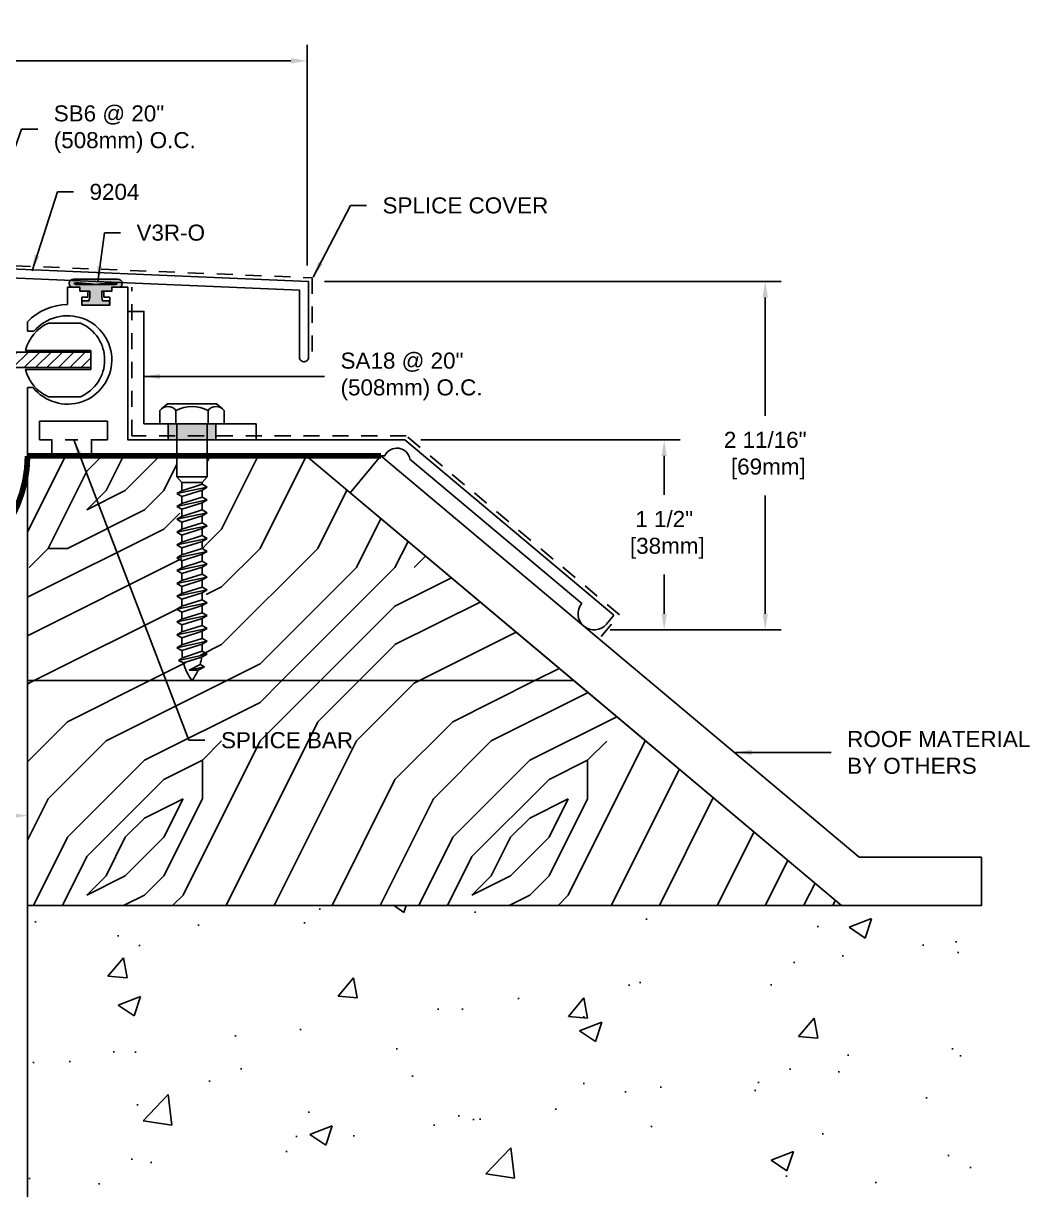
# Model space of a CAD drawing. Header units: inches. Extents: x -1.5 to 17.2, y 1.1 to 10.2.
# Drawn here: x 9.41 to 17.24, y 1.1 to 10.24 of the extents above; entities that cross this region are included whole.
import ezdxf

# ---------------------------------------------------------------- set-up
doc = ezdxf.new("R2010")
doc.units = ezdxf.units.IN
doc.header["$MEASUREMENT"] = 0
doc.linetypes.add('DASHED2', pattern=[0.375, 0.25, -0.125])
for name, color, linetype in [('ANCHORS', 4, 'Continuous'), ('CONDITIONS', 1, 'Continuous'), ('DIMENSIONS', 3, 'Continuous'), ('FILLERS', 2, 'Continuous'), ('METALS', 7, 'Continuous'), ('TEXT', 2, 'Continuous')]:
    doc.layers.add(name, color=color, linetype=linetype)
doc.styles.add('ARIAL', font='arial.ttf')
doc.dimstyles.new('Arial', dxfattribs={"dimtxt": 0.125, "dimasz": 0.125, "dimexe": 0.125, "dimexo": 0.125, "dimgap": 0.125, "dimtad": 0, "dimtih": 1, "dimtoh": 1, "dimdec": 4, "dimzin": 3, "dimdsep": 46, "dimlunit": 4, "dimtxsty": 'ARIAL', "dimcen": 0.125, "dimadec": 0, "dimazin": 0, "dimtfac": 1, "dimtdec": 4, "dimtofl": 0, "dimtmove": 0, "dimatfit": 3, "dimfxl": 0, "dimfrac": 2, "dimtolj": 1, "dimtzin": 0, "dimarcsym": 0})
pattern_1 = [(0, (0.6, 0.15), (3, 3), [0.15, -2.85]), (90, (1.8, 1.2), (-3, 3), [0.3, -2.7]), (45, (1.2, 0.9), (3e-16, 3), [0.2121, -0.6363, 0.2121, -0.4242, 1.485, -1.27294]), (45, (0.45, 0), (3e-16, 3), [0.21213, -0.42426, 0.21213, -3.39412]), (45, (1.5, 0.3), (3e-16, 3), [0.21213, -4.0305]), (45, (1.8, 0.15), (3e-16, 3), [0.21213, -4.0305]), (45, (1.35, 0.45), (3e-16, 3), [0.21213, -4.0305]), (45, (1.2, 0.6), (3e-16, 3), [0.42426, -3.8184]), (45, (1.95, 2.85), (3e-16, 3), [0.42426, -3.8184]), (45, (0.9, 0.75), (3e-16, 3), [0.8485, -3.3941]), (45, (0.75, 0.9), (3e-16, 3), [0.8485, -3.3941]), (45, (2.7, 1.8), (3e-16, 3), [0.8485, -3.3941]), (45, (0.6, 1.2), (3e-16, 3), [0.6364, -3.60624]), (45, (0, 1.65), (3e-16, 3), [0.6364, -3.60624]), (45, (0.3, 1.35), (3e-16, 3), [0.6364, -3.60624]), (45, (2.25, 2.25), (3e-16, 3), [1.06066, -3.182]), (45, (1.95, 2.4), (3e-16, 3), [1.06066, -3.182]), (45, (2.25, 1.65), (3e-16, 3), [1.48492, -2.7577]), (26.565, (0.9, 0.45), (3, 1e-09), [0.3354, -6.3728]), (26.565, (1.5, 1.35), (3, 1e-09), [0.3354, -6.3728]), (26.565, (1.35, 1.05), (3, 1e-09), [0.3354, -6.3728]), (26.565, (0.75, 0.15), (3, 1e-09), [0.67082, -6.0374]), (26.565, (1.35, 1.5), (3, 1e-09), [1.00623, -5.70197]), (26.565, (1.05, 1.65), (3, 1e-09), [1.34164, -5.36656]), (26.565, (0.75, 1.8), (3, 1e-09), [1.34164, -5.36656]), (26.565, (0.3, 2.7), (3, 1e-09), [1.34164, -5.36656]), (26.565, (0.3, 2.4), (3, 1e-09), [1.67705, -5.03115]), (26.565, (0.45, 2.1), (3, 1e-09), [1.67705, -5.03115]), (63.435, (1.5, 0.9), (2e-10, 3), [0.3354, -6.3728]), (63.435, (1.05, 0.6), (2e-10, 3), [0.3354, -6.3728]), (63.435, (0.6, 0.15), (2e-10, 3), [0.67082, -6.0374]), (63.435, (1.5, 0.6), (2e-10, 3), [0.67082, -6.0374]), (63.435, (0.3, 0), (2e-10, 3), [1.00623, -5.70197]), (63.435, (0, 0), (2e-10, 3), [1.34164, -5.36656]), (63.435, (2.7, 0.15), (2e-10, 3), [1.34164, -5.36656]), (63.435, (1.65, 0.45), (2e-10, 3), [1.34164, -5.36656]), (63.435, (2.25, 0.15), (2e-10, 3), [1.67705, -5.03115]), (63.435, (1.95, 0.3), (2e-10, 3), [1.67705, -5.03115])]

# ---------------------------------------------------------------- blocks, each defined once
blk = doc.blocks.new('9204')
blk.add_lwpolyline([(0.01, 0.07), (0, 0.06), (-0.01, 0.07), (-0.25, 0.07), (-3.188, -0.055), (-3.188, -0.646, 0.414214), (-3.154, -0.68), (-3.152, -0.68, 0.414214), (-3.118, -0.646), (-3.118, -0.1221), (-0.2485, 0), (0.2485, 0), (3.118, -0.1221), (3.118, -0.646, 0.414214), (3.152, -0.68), (3.154, -0.68, 0.414214), (3.188, -0.646), (3.188, -0.055), (0.25, 0.07)], format="xyb", close=True)
blk = doc.blocks.new('SB6')
h = blk.add_hatch()
h.set_pattern_fill('ANSI31', color=256, scale=0.5, style=0)
h.paths.add_polyline_path([(2.8047, -0.06), (2.8047, 0.06), (1.9186, 0.06), (1.9186, 0.03), (1.8898, 0.0109), (1.9474, -0.0109), (1.9186, -0.03), (1.9186, -0.06)])
h.paths.add_polyline_path([(1.8486, -0.06), (1.8486, -0.03), (1.8774, -0.0109), (1.8198, 0.0109), (1.8486, 0.03), (1.8486, 0.06), (0.8316, 0.06), (0.8316, 0.03), (0.8028, 0.0109), (0.8605, -0.0109), (0.8316, -0.03), (0.8316, -0.06)])
h.paths.add_polyline_path([(0.7616, -0.06), (0.7616, -0.03), (0.7905, -0.0109), (0.7328, 0.0109), (0.7616, 0.03), (0.7616, 0.06), (0.2625, 0.06), (0.2625, -0.06)])
for p, q in [((0.7616, 0.13), (0.7616, 0.03)), ((0.8316, 0.13), (0.8316, 0.03)), ((1.8486, 0.13), (1.8486, 0.03)), ((1.9186, 0.13), (1.9186, 0.03)), ((0.7616, 0.03), (0.7328, 0.0109)), ((0.7905, -0.0109), (0.7328, 0.0109)), ((0.8316, 0.03), (0.8028, 0.0109)), ((0.8605, -0.0109), (0.8028, 0.0109)), ((1.8486, 0.03), (1.8198, 0.0109)), ((1.8774, -0.0109), (1.8198, 0.0109)), ((1.9186, 0.03), (1.8898, 0.0109)), ((1.9474, -0.0109), (1.8898, 0.0109)), ((0.7616, -0.03), (0.7905, -0.0109)), ((0.7616, -0.03), (0.7616, -0.13)), ((0.8316, -0.03), (0.8605, -0.0109)), ((0.8316, -0.03), (0.8316, -0.13)), ((1.8486, -0.03), (1.8774, -0.0109)), ((1.8486, -0.03), (1.8486, -0.13)), ((1.9186, -0.03), (1.9474, -0.0109)), ((1.9186, -0.03), (1.9186, -0.13))]:
    blk.add_line(p, q)
for points in [[(0.3035, 0.0743, 0.233897), (0.125, 0.2864), (-0.125, 0.2864, 0.654654), (-0.125, -0.2864), (0.125, -0.2864, 0.233897), (0.3035, -0.0743), (0.2625, -0.06), (0.2625, 0.06)], [(2.8047, 0.0743), (2.2965, 0.0743, -0.233897), (2.475, 0.2864), (2.725, 0.2864, -0.654654), (2.725, -0.2864), (2.475, -0.2864, -0.233897), (2.2965, -0.0743), (2.8047, -0.0743)]]:
    blk.add_lwpolyline(points, format="xyb", close=True)
for points in [[(0.2625, 0.06), (0.7616, 0.06)], [(0.8316, 0.06), (1.8486, 0.06)], [(1.9186, 0.06), (2.8047, 0.06), (2.8047, -0.06), (1.9186, -0.06)], [(0.7616, -0.06), (0.2625, -0.06)], [(1.8486, -0.06), (0.8316, -0.06)]]:
    blk.add_lwpolyline(points)
blk = doc.blocks.new('*D4')
at = {"layer": 'Defpoints', "color": 0}
for p in [(9.4406, 4.0708), (7.4406, 3.5401), (9.4406, 3.5401)]:
    blk.add_point(p, dxfattribs=at)
at = {"layer": 'DIMENSIONS', "color": 0, "lineweight": -2}
for p, q in [((7.4406, 3.6651), (7.4406, 4.1958)), ((9.4406, 3.6651), (9.4406, 4.1958)), ((7.5656, 4.0708), (7.938, 4.0708)), ((9.3156, 4.0708), (8.7955, 4.0708))]:
    blk.add_line(p, q, dxfattribs=at)
at = {"layer": 'DIMENSIONS', "color": 0}
for points in [[(7.5656, 4.0916), (7.5656, 4.05), (7.4406, 4.0708)], [(9.3156, 4.0916), (9.3156, 4.05), (9.4406, 4.0708)]]:
    blk.add_solid(points, dxfattribs=at)
at = {"layer": 'DIMENSIONS', "color": 0, "insert": (8.3668, 4.0708), "char_height": 0.125, "attachment_point": 5, "style": 'ARIAL'}
blk.add_mtext('\\A1;2"\\P [51mm]', dxfattribs=at)
blk = doc.blocks.new('*D5')
at = {"layer": 'Defpoints', "color": 0}
for p in [(11.6173, 9.9484), (5.2413, 8.2302), (11.6173, 8.2302)]:
    blk.add_point(p, dxfattribs=at)
at = {"layer": 'DIMENSIONS', "color": 0, "lineweight": -2}
for p, q in [((5.2413, 8.3552), (5.2413, 10.0734)), ((11.6173, 8.3552), (11.6173, 10.0734)), ((5.3663, 9.9484), (8.0458, 9.9484)), ((11.4923, 9.9484), (9.0004, 9.9484))]:
    blk.add_line(p, q, dxfattribs=at)
at = {"layer": 'DIMENSIONS', "color": 0}
for points in [[(5.3663, 9.9693), (5.3663, 9.9276), (5.2413, 9.9484)], [(11.4923, 9.9693), (11.4923, 9.9276), (11.6173, 9.9484)]]:
    blk.add_solid(points, dxfattribs=at)
at = {"layer": 'DIMENSIONS', "color": 0, "insert": (8.5231, 9.9484), "char_height": 0.125, "attachment_point": 5, "style": 'ARIAL'}
blk.add_mtext('\\A1;6 3/8"\\P [162mm]', dxfattribs=at)
blk = doc.blocks.new('A$CD336')
for p, q in [((3.9208, 2.6726), (3.7958, 2.6726)), ((3.7958, 2.6726), (3.7958, 1.4846)), ((3.9208, 2.6726), (3.9208, 2.6416)), ((4.1708, 2.6726), (4.1708, 2.6416)), ((4.2648, 2.6726), (4.1708, 2.6726)), ((4.2648, 2.5376), (4.2648, 2.6726)), ((3.9833, 2.6416), (3.9208, 2.6416)), ((3.9833, 2.5946), (3.9368, 2.5946)), ((3.9368, 2.5946), (3.9368, 2.5326)), ((3.9833, 2.6416), (3.9833, 2.5946)), ((4.1083, 2.6416), (4.1083, 2.5946)), ((4.1708, 2.6416), (4.1083, 2.6416)), ((4.1548, 2.5946), (4.1083, 2.5946)), ((4.1548, 2.5946), (4.1548, 2.5326)), ((4.1548, 2.5326), (3.9368, 2.5326)), ((4.5768, 2.3296), (4.5768, 2.404)), ((4.5267, 2.3296), (4.5768, 2.3296)), ((4.5341, 1.8926), (4.5768, 1.8926)), ((4.5768, 1.3596), (4.5768, 1.8926)), ((3.9528, 1.4846), (3.9528, 1.6296)), ((3.9528, 1.6296), (4.4838, 1.6296)), ((4.4838, 1.4846), (4.4838, 1.6296)), ((0.011, 0.1187), (1.6388, 1.4846)), ((1.6388, 1.4846), (3.7958, 1.4846)), ((3.9528, 1.4846), (4.0778, 1.4846)), ((4.0778, 1.3596), (4.0778, 1.4846)), ((4.3888, 1.4846), (4.4838, 1.4846)), ((4.3888, 1.3596), (4.3888, 1.4846)), ((0.2603, 0.2104), (1.5983, 1.3331)), ((1.7936, 1.3596), (4.0778, 1.3596)), ((4.3888, 1.3596), (4.5768, 1.3596)), ((0.011, 0.1187), (0.0688, 0.0498))]:
    blk.add_line(p, q)
for centre, radius, start, end in [((4.2648, 2.1066), 0.431, 43.62276, 90), ((4.2648, 2.1066), 0.344, 40.41023, 321.53086), ((1.7, 1.3166), 0.103, 24.67532, 170.77487), ((0.1646, 0.1301), 0.125, 220, 40)]:
    blk.add_arc(centre, radius, start, end)
blk = doc.blocks.new('LP1B')
blk.add_blockref('A$CD336', (-4.2648, -2.1066))
blk = doc.blocks.new('SA18')
blk.add_lwpolyline([(-1, 0.125), (-0.125, 0.125), (-0.125, 1), (0, 1), (0, 0), (-1, 0)], close=True)
blk = doc.blocks.new('LB20')
for p, q in [((-0.25, 0.102), (-0.25, 0)), ((-0.1902, 0.156), (-0.2376, 0.1155)), ((-0.1902, 0.156), (0.1902, 0.156)), ((-0.125, 0), (-0.125, 0.102)), ((0.125, 0), (0.125, 0.102)), ((0.1902, 0.156), (0.2376, 0.1155)), ((0.25, 0.102), (0.25, 0)), ((-0.25, 0), (0.25, 0)), ((-0.1172, -0.4123), (-0.1172, 0)), ((0.1172, -0.4123), (0.1172, 0)), ((-0.0781, -0.458), (-0.1172, -0.4123)), ((0.1172, -0.4123), (-0.1172, -0.4123)), ((0.0781, -0.458), (0.1172, -0.4123)), ((0.1172, -0.4937), (-0.1172, -0.5437)), ((-0.1172, -0.5437), (-0.0781, -0.5212)), ((-0.1172, -0.5437), (-0.0781, -0.5663)), ((-0.0781, -0.5212), (-0.0781, -0.458)), ((-0.0781, -0.458), (0.0781, -0.458)), ((-0.0781, -0.5212), (0.0781, -0.4712)), ((-0.0781, -0.5663), (0.0781, -0.5163)), ((0.0781, -0.4712), (0.0781, -0.458)), ((0.1172, -0.4937), (0.0781, -0.4712)), ((0.1172, -0.4937), (0.0781, -0.5163)), ((0.0781, -0.5712), (0.0781, -0.5163)), ((0.1172, -0.5937), (-0.1172, -0.6437)), ((-0.1172, -0.6437), (-0.0781, -0.6212)), ((-0.0781, -0.6212), (-0.0781, -0.5663)), ((-0.0781, -0.6212), (0.0781, -0.5712)), ((-0.0781, -0.6663), (0.0781, -0.6163)), ((0.1172, -0.5937), (0.0781, -0.5712)), ((0.1172, -0.5937), (0.0781, -0.6163)), ((0.0781, -0.6712), (0.0781, -0.6163)), ((-0.1172, -0.6437), (-0.0781, -0.6663)), ((0.1172, -0.6937), (-0.1172, -0.7437)), ((-0.1172, -0.7437), (-0.0781, -0.7212)), ((-0.0781, -0.7212), (-0.0781, -0.6663)), ((-0.0781, -0.7212), (0.0781, -0.6712)), ((-0.0781, -0.7663), (0.0781, -0.7163)), ((0.1172, -0.6937), (0.0781, -0.6712)), ((0.1172, -0.6937), (0.0781, -0.7163)), ((0.0781, -0.7712), (0.0781, -0.7163)), ((-0.1172, -0.7437), (-0.0781, -0.7663)), ((0.1172, -0.7937), (-0.1172, -0.8437)), ((-0.1172, -0.8437), (-0.0781, -0.8212)), ((-0.0781, -0.8212), (-0.0781, -0.7663)), ((-0.0781, -0.8212), (0.0781, -0.7712)), ((-0.0781, -0.8663), (0.0781, -0.8163)), ((0.1172, -0.7937), (0.0781, -0.7712)), ((0.1172, -0.7937), (0.0781, -0.8163)), ((0.0781, -0.8712), (0.0781, -0.8163)), ((-0.1172, -0.8437), (-0.0781, -0.8663)), ((0.1172, -0.8937), (-0.1172, -0.9437)), ((-0.0781, -0.9212), (-0.0781, -0.8663)), ((-0.0781, -0.9212), (0.0781, -0.8712)), ((0.1172, -0.8937), (0.0781, -0.8712)), ((0.1172, -0.8937), (0.0781, -0.9163)), ((-0.1172, -0.9437), (-0.0781, -0.9212)), ((-0.1172, -0.9437), (-0.0781, -0.9663)), ((0.1172, -0.9937), (-0.1172, -1.0437)), ((-0.0781, -0.9663), (0.0781, -0.9163)), ((-0.0781, -1.0212), (-0.0781, -0.9663)), ((-0.0781, -1.0212), (0.0781, -0.9712)), ((0.0781, -0.9712), (0.0781, -0.9163)), ((0.1172, -0.9937), (0.0781, -0.9712)), ((0.1172, -0.9937), (0.0781, -1.0163)), ((-0.1172, -1.0437), (-0.0781, -1.0212)), ((-0.1172, -1.0437), (-0.0781, -1.0663)), ((0.1172, -1.0937), (-0.1172, -1.1437)), ((-0.0781, -1.0663), (0.0781, -1.0163)), ((-0.0781, -1.1212), (-0.0781, -1.0663)), ((-0.0781, -1.1212), (0.0781, -1.0712)), ((0.0781, -1.0712), (0.0781, -1.0163)), ((0.1172, -1.0937), (0.0781, -1.0712)), ((0.1172, -1.0937), (0.0781, -1.1163)), ((-0.1172, -1.1437), (-0.0781, -1.1212)), ((-0.1172, -1.1437), (-0.0781, -1.1663)), ((-0.0781, -1.1663), (0.0781, -1.1163)), ((-0.0781, -1.2212), (-0.0781, -1.1663)), ((-0.0781, -1.2212), (0.0781, -1.1712)), ((0.0781, -1.1712), (0.0781, -1.1163)), ((0.1172, -1.1937), (0.0781, -1.1712)), ((0.1172, -1.1937), (-0.1172, -1.2437)), ((-0.1172, -1.2437), (-0.0781, -1.2212)), ((-0.1172, -1.2437), (-0.0781, -1.2663)), ((-0.0781, -1.2663), (0.0781, -1.2163)), ((-0.0781, -1.3212), (-0.0781, -1.2663)), ((-0.0781, -1.3212), (0.0781, -1.2712)), ((0.1172, -1.1937), (0.0781, -1.2163)), ((0.0781, -1.2712), (0.0781, -1.2163)), ((0.1172, -1.2937), (0.0781, -1.2712)), ((0.1172, -1.2937), (-0.1172, -1.3437)), ((-0.1172, -1.3437), (-0.0781, -1.3212)), ((-0.1172, -1.3437), (-0.0781, -1.3663)), ((-0.0781, -1.3663), (0.0781, -1.3163)), ((-0.0781, -1.4212), (-0.0781, -1.3663)), ((0.1172, -1.2937), (0.0781, -1.3163)), ((0.0781, -1.3712), (0.0781, -1.3163)), ((0.1172, -1.3937), (-0.1172, -1.4437)), ((-0.1172, -1.4437), (-0.0781, -1.4212)), ((-0.1172, -1.4437), (-0.0781, -1.4663)), ((-0.0781, -1.4212), (0.0781, -1.3712)), ((-0.0781, -1.4663), (0.0781, -1.4163)), ((0.1172, -1.3937), (0.0781, -1.3712)), ((0.1172, -1.3937), (0.0781, -1.4163)), ((0.0781, -1.4712), (0.0781, -1.4163)), ((0.1172, -1.4937), (-0.1172, -1.5437)), ((-0.1172, -1.5437), (-0.0781, -1.5212)), ((-0.1172, -1.5437), (-0.0781, -1.5663)), ((-0.0781, -1.5212), (-0.0781, -1.4663)), ((-0.0781, -1.5212), (0.0781, -1.4712)), ((-0.0781, -1.5663), (0.0781, -1.5163)), ((0.1172, -1.4937), (0.0781, -1.4712)), ((0.1172, -1.4937), (0.0781, -1.5163)), ((0.0781, -1.5712), (0.0781, -1.5163)), ((0.1172, -1.5937), (-0.1172, -1.6437)), ((-0.1172, -1.6437), (-0.0781, -1.6212)), ((-0.1172, -1.6437), (-0.0781, -1.6663)), ((-0.0781, -1.6212), (-0.0781, -1.5663)), ((-0.0781, -1.6212), (0.0781, -1.5712)), ((-0.0781, -1.6663), (0.0781, -1.6163)), ((0.1172, -1.5937), (0.0781, -1.5712)), ((0.1172, -1.5937), (0.0781, -1.6163)), ((0.0781, -1.6712), (0.0781, -1.6163)), ((0.1172, -1.6937), (-0.1172, -1.7437)), ((-0.1172, -1.7437), (-0.0781, -1.7212)), ((-0.0781, -1.7212), (-0.0781, -1.6663)), ((-0.0781, -1.7212), (0.0781, -1.6712)), ((-0.0781, -1.7663), (0.0781, -1.7163)), ((0.1172, -1.6937), (0.0781, -1.6712)), ((0.1172, -1.6937), (0.0781, -1.7163)), ((0.0781, -1.7663), (0.0781, -1.7163)), ((-0.1172, -1.7437), (-0.0781, -1.7663)), ((0.1172, -1.7937), (-0.1048, -1.8437)), ((-0.1048, -1.8437), (-0.074, -1.8229)), ((-0.074, -1.8229), (0.0781, -1.7712)), ((-0.0661, -1.8624), (0.0748, -1.8174)), ((0.1172, -1.7937), (0.0748, -1.8174)), ((0.1172, -1.7937), (0.0781, -1.7712)), ((-0.1048, -1.8437), (-0.0661, -1.8624)), ((-0.0223, -1.9181), (0.063, -1.8736)), ((0.0962, -1.8928), (-0.0223, -1.9181)), ((-0.0223, -1.9181), (0.0466, -1.9195)), ((0.0962, -1.8928), (0.0466, -1.9195)), ((0.0962, -1.8928), (0.063, -1.8736))]:
    blk.add_line(p, q)
for centre, radius, start, end in [((-0.1875, 0.057), 0.077, 35.77511, 144.22489), ((0, -0.1261), 0.2601, 61.28133, 118.71867), ((0.1875, 0.057), 0.077, 35.77511, 144.22489), ((0.3105, -1.7663), 0.3887, 180, 188.38365), ((-0.3105, -1.7663), 0.3887, 343.96547, 352.44847), ((-0.3105, -1.7663), 0.3887, 359.2771, 0), ((0.3105, -1.7663), 0.3887, 194.32066, 216.96668), ((-0.3105, -1.7663), 0.3887, 323.03332, 336.7752)]:
    blk.add_arc(centre, radius, start, end)
blk = doc.blocks.new('*D12')
at = {"layer": 'Defpoints', "color": 0}
for p in [(11.6286, 8.2302), (15.1857, 8.2302), (13.8528, 5.5177)]:
    blk.add_point(p, dxfattribs=at)
at = {"layer": 'DIMENSIONS', "color": 0, "lineweight": -2}
for p, q in [((11.7536, 8.2302), (15.3107, 8.2302)), ((15.1857, 8.1052), (15.1857, 7.1843)), ((15.1857, 5.6427), (15.1857, 6.5636)), ((13.9778, 5.5177), (15.3107, 5.5177))]:
    blk.add_line(p, q, dxfattribs=at)
at = {"layer": 'DIMENSIONS', "color": 0}
for points in [[(15.1649, 8.1052), (15.2066, 8.1052), (15.1857, 8.2302)], [(15.1649, 5.6427), (15.2066, 5.6427), (15.1857, 5.5177)]]:
    blk.add_solid(points, dxfattribs=at)
at = {"layer": 'DIMENSIONS', "color": 0, "insert": (15.1857, 6.8739), "char_height": 0.125, "attachment_point": 5, "style": 'ARIAL'}
blk.add_mtext('\\A1;2 11/16"\\P [69mm]', dxfattribs=at)
blk = doc.blocks.new('*D13')
at = {"layer": 'Defpoints', "color": 0}
for p in [(12.3786, 6.9972), (14.399, 6.9972), (13.8528, 5.5177)]:
    blk.add_point(p, dxfattribs=at)
at = {"layer": 'DIMENSIONS', "color": 0, "lineweight": -2}
for p, q in [((12.5036, 6.9972), (14.524, 6.9972)), ((14.399, 6.8722), (14.399, 6.5678)), ((14.399, 5.6427), (14.399, 5.9471)), ((13.9778, 5.5177), (14.524, 5.5177))]:
    blk.add_line(p, q, dxfattribs=at)
at = {"layer": 'DIMENSIONS', "color": 0}
for points in [[(14.3782, 6.8722), (14.4198, 6.8722), (14.399, 6.9972)], [(14.3782, 5.6427), (14.4198, 5.6427), (14.399, 5.5177)]]:
    blk.add_solid(points, dxfattribs=at)
at = {"layer": 'DIMENSIONS', "color": 0, "insert": (14.399, 6.2574), "char_height": 0.125, "attachment_point": 5, "style": 'ARIAL'}
blk.add_mtext('\\A1;1 1/2"\\P [38mm]', dxfattribs=at)
blk = doc.blocks.new('V3RforCM')
h = blk.add_hatch(color=256)
h.paths.add_polyline_path([(9.9937, 10.3039), (10.0722, 10.3039), (10.0722, 10.3349), (10.1355, 10.3349, 0.8111), (10.1197, 10.3974), (9.7743, 10.3974, 0.8111), (9.7585, 10.3349), (9.8222, 10.3349), (9.8222, 10.3039), (9.9007, 10.3039), (9.9007, 10.2569), (9.8945, 10.2304), (9.8395, 10.2304), (9.8395, 10.1954), (10.0545, 10.1954), (10.0545, 10.2304), (9.9995, 10.2304), (9.9937, 10.2569)])
edge = h.paths.add_edge_path(flags=16)
edge.add_spline(control_points=[(9.7917, 10.3564), (9.7905, 10.357), (9.7453, 10.3779), (9.8432, 10.3685), (9.947, 10.3575)], knot_values=[0.028497, 0.028497, 0.028497, 0.028497, 0.032831, 0.201023, 0.201023, 0.201023, 0.201023], degree=3, periodic=0)
edge.add_spline(control_points=[(9.947, 10.3575), (10.0508, 10.3685), (10.1486, 10.3779), (10.1035, 10.357), (10.1022, 10.3564)], knot_values=[0.028497, 0.028497, 0.028497, 0.028497, 0.196688, 0.201023, 0.201023, 0.201023, 0.201023], degree=3, periodic=0)
edge.add_line((10.1022, 10.3564), (9.7917, 10.3564))
blk.add_lwpolyline([(9.8222, 10.3039), (9.8222, 10.3349), (9.7585, 10.3349, -0.8111), (9.7743, 10.3974), (10.1197, 10.3974, -0.8111), (10.1355, 10.3349), (10.0722, 10.3349), (10.0722, 10.3039), (9.9937, 10.3039), (9.9937, 10.2569), (9.9995, 10.2304), (10.0545, 10.2304), (10.0545, 10.1954), (9.8395, 10.1954), (9.8395, 10.2304), (9.8945, 10.2304), (9.9007, 10.2569), (9.9007, 10.3039)], format="xyb", close=True)
blk.add_lwpolyline([(9.7916, 10.3564), (10.1024, 10.3564)])
for points in [[(9.7917, 10.3564), (9.7905, 10.357), (9.7453, 10.3779), (9.8432, 10.3685), (9.947, 10.3575)], [(10.1022, 10.3564), (10.1035, 10.357), (10.1486, 10.3779), (10.0508, 10.3685), (9.947, 10.3575)]]:
    blk.add_open_spline(points, degree=3, knots=[0.028497, 0.028497, 0.028497, 0.028497, 0.0328313, 0.2010226, 0.2010226, 0.2010226, 0.2010226])

msp = doc.modelspace()

# ---------------------------------------------------------------- hatches: boundary and pattern name
at = {"layer": 'CONDITIONS'}
h = msp.add_hatch(dxfattribs=at)
h.set_pattern_fill('WOODFACE', color=256, scale=3, style=0)
h.set_pattern_definition(pattern_1)
h.paths.add_polyline_path([(11.60965, 6.87219), (10.83874, 6.87219), (10.83874, 6.76988), (10.79968, 6.72422), (10.79968, 6.71101), (10.83874, 6.68846), (10.79968, 6.66591), (10.79968, 6.61101), (10.83874, 6.58846), (10.79968, 6.56591), (10.79968, 6.51101), (10.83874, 6.48846), (10.79968, 6.46591), (10.79968, 6.41101), (10.83874, 6.38846), (10.79968, 6.36591), (10.79968, 6.31101), (10.83874, 6.28846), (10.79968, 6.26591), (10.79968, 6.21101), (10.83874, 6.18846), (10.79968, 6.16591), (10.79968, 6.11101), (10.83874, 6.08846), (10.79968, 6.06591), (10.79968, 6.01101), (10.83874, 5.98846), (10.79968, 5.96591), (10.79968, 5.91101), (10.83874, 5.88846), (10.79968, 5.86591), (10.79968, 5.81101), (10.83874, 5.78846), (10.79968, 5.76591), (10.79968, 5.71101), (10.83874, 5.68846), (10.79968, 5.66591), (10.79968, 5.61101), (10.83874, 5.58846), (10.79968, 5.56591), (10.79968, 5.51101), (10.83874, 5.48846), (10.79968, 5.46591), (10.79968, 5.41099), (10.83874, 5.38846), (10.79631, 5.36483, -0.037031), (10.78456, 5.30855), (10.81775, 5.28939), (10.76819, 5.26264, -0.0600322), (10.72156, 5.18219, -0.0991348), (10.65551, 5.31977), (10.61674, 5.33846), (10.64758, 5.35924, -0.0365969), (10.64343, 5.41591), (10.60437, 5.43846), (10.64343, 5.46101), (10.64343, 5.51591), (10.60437, 5.53846), (10.64343, 5.56101), (10.64343, 5.61591), (10.60437, 5.63846), (10.64343, 5.66101), (10.64343, 5.71591), (10.60437, 5.73846), (10.64343, 5.76101), (10.64343, 5.81591), (10.60437, 5.83846), (10.64343, 5.86101), (10.64343, 5.91591), (10.60437, 5.93846), (10.64343, 5.96101), (10.64343, 6.01591), (10.60437, 6.03846), (10.64343, 6.06101), (10.64343, 6.11591), (10.60437, 6.13846), (10.64343, 6.16101), (10.64343, 6.21591), (10.60437, 6.23846), (10.64343, 6.26101), (10.64343, 6.31591), (10.60437, 6.33846), (10.64343, 6.36101), (10.64343, 6.41591), (10.60437, 6.43846), (10.64343, 6.46101), (10.64343, 6.51591), (10.60437, 6.53846), (10.64343, 6.56101), (10.64343, 6.61591), (10.60437, 6.63846), (10.64343, 6.66101), (10.64343, 6.72423), (10.60437, 6.76988), (10.60437, 6.87219), (9.44056, 6.87219), (9.44056, 5.12219), (13.69522, 5.12219)])
h = msp.add_hatch(dxfattribs=at)
h.set_pattern_fill('WOODFACE', color=256, scale=3, style=0)
h.set_pattern_definition(pattern_1)
h.paths.add_polyline_path([(13.69522, 5.12219), (9.44056, 5.12219), (9.44056, 3.37219), (15.78079, 3.37219)])
h.paths.add_polyline_path([(10.74046, 4.76127), (11.82163, 4.76127), (11.82163, 4.5695), (10.74046, 4.5695)], flags=24)
h = msp.add_hatch(dxfattribs=at)
h.set_pattern_fill('AR-CONC', color=256, scale=0.25, style=0)
h.paths.add_polyline_path([(7.44056, 3.37219), (1.10033, 3.37219), (-0.01179, 3.37219), (-0.01179, 1.10463), (7.44056, 1.10463)])
h.paths.add_polyline_path([(16.87034, 3.37219), (15.78079, 3.37219), (9.44056, 3.37219), (9.44056, 1.10463), (16.87034, 1.10463)])
at = {"layer": 'METALS'}
msp.add_hatch(color=256, dxfattribs=at).paths.add_polyline_path([(10.53684, 7.12219), (10.53684, 6.99719), (10.90627, 6.99719), (10.90627, 7.12219)])

# ---------------------------------------------------------------- linework, layer by layer
at = {"layer": 'CONDITIONS'}
for points in [[(9.44056, 5.12219), (13.69522, 5.12219), (11.60965, 6.87219), (9.44056, 6.87219)], [(16.87034, 3.74719), (15.91728, 3.74719), (12.19305, 6.87219), (11.952, 6.58492), (15.78079, 3.37219), (16.87034, 3.37219)], [(13.69522, 5.12219), (9.44056, 5.12219), (9.44056, 3.37219), (15.78079, 3.37219)]]:
    msp.add_lwpolyline(points, close=True, dxfattribs=at)
msp.add_lwpolyline([(9.44056, 3.37219), (9.44056, 3.37219), (9.44056, 1.10463), (9.44056, 1.10463)], dxfattribs=at)
at = {"layer": 'FILLERS', "const_width": 0.045}
msp.add_lwpolyline([(4.68807, 6.87219), (4.68807, 6.87219), (7.42928, 6.87219, 0.9955399), (9.44056, 6.87219), (12.19305, 6.87219)], format="xyb", dxfattribs=at)
at = {"layer": 'METALS', "linetype": 'DASHED2', "ltscale": 0.5}
for points in [[(5.22256, 7.63919), (5.22256, 8.259), (8.44059, 8.38912), (11.65856, 8.259), (11.65856, 7.63919)], [(13.90889, 5.46643), (14.05043, 5.63511), (12.38993, 7.02844), (10.25281, 7.02844), (10.25281, 8.18519)]]:
    msp.add_lwpolyline(points, dxfattribs=at)
at = {"layer": 'METALS', "linetype": 'DASHED2', "ltscale": 0.25}
msp.add_lwpolyline([(10.06456, 7.14219), (9.53356, 7.14219), (9.53356, 6.99719), (10.06456, 6.99719)], close=True, dxfattribs=at)
at = {"layer": 'METALS'}
msp.add_lwpolyline([(10.90627, 7.12219), (10.53684, 7.12219), (10.53684, 6.99719), (10.90627, 6.99719), (10.90627, 7.12219)], dxfattribs=at)

# ---------------------------------------------------------------- block references
at = {"layer": 'ANCHORS'}
for name, p in [('SB6', (7.12856, 7.61919)), ('LB20', (10.72156, 7.12219))]:
    msp.add_blockref(name, p, dxfattribs=at)
at = {"layer": 'FILLERS'}
msp.add_blockref('V3RforCM', (0.02456, -2.15017), dxfattribs=at)
at = {"layer": 'METALS'}
msp.add_blockref('9204', (8.44056, 8.28519), dxfattribs=at)
at = {"layer": 'METALS', "xscale": -1}
for name, p in [('LP1B', (9.75256, 7.61919)), ('SA18', (10.22156, 6.99719))]:
    msp.add_blockref(name, p, dxfattribs=at)

# ---------------------------------------------------------------- texts
at = {"layer": 'TEXT', "char_height": 0.125, "attachment_point": 4, "style": 'ARIAL'}
for s, insert, width in [('SB6 @ 20"\\P(508mm) O.C.', (9.64469, 9.41595), 1.7904923), ('\\A1;9204', (9.92349, 8.92695), 1.1957266), ('\\A1;SPLICE COVER', (12.2056, 8.82172), 1.9952886), ('\\A1;V3R-O', (10.28935, 8.60965), 0.7384668), ('\\A1;SPLICE BAR', (10.94753, 4.65722), 1.2452904), ('\\A1;ROOF MATERIAL\\PBY OTHERS', (15.82404, 4.56218), 1.5277855)]:
    msp.add_mtext(s, dxfattribs=dict(at, insert=insert, width=width))
at = {"layer": 'TEXT', "insert": (11.87843, 7.4908), "char_height": 0.125, "attachment_point": 4, "style": 'ARIAL'}
msp.add_mtext('SA18 @ 20"\\P(508mm) O.C.', dxfattribs=at)

# ---------------------------------------------------------------- dimensions: what is measured, and where the dimension line sits
at = {"layer": 'DIMENSIONS'}
for base, p1, p2, picture, middle in [((11.61728, 9.94842), (5.24128, 8.23019), (11.61728, 8.23019), '*D5', (8.52313, 9.94842)), ((9.44056, 4.07079), (7.44056, 3.54008), (9.44056, 3.54008), '*D4', (8.36678, 4.07079))]:
    dim = msp.add_linear_dim(base=base, p1=p1, p2=p2, dimstyle='Arial', override={"dimpost": '\\X'}, dxfattribs=at)
    dim.commit()
    dim.dimension.update_dxf_attribs({"geometry": picture, "text_midpoint": middle, "dimtype": 160})
for base, p2, picture, middle in [((15.18575, 8.23019), (11.62856, 8.23019), '*D12', (15.18575, 6.87393)), ((14.399, 6.99719), (12.37856, 6.99719), '*D13', (14.399, 6.25743))]:
    dim = msp.add_linear_dim(base=base, p1=(13.8528, 5.51767), p2=p2, angle=90, dimstyle='Arial', override={"dimpost": '\\X'}, dxfattribs=at)
    dim.commit()
    dim.dimension.update_dxf_attribs({"geometry": picture, "text_midpoint": middle, "dimtype": 160})

# ---------------------------------------------------------------- leaders
at = {"layer": 'TEXT', "annotation_type": 0, "has_hookline": 1, "hookline_direction": 0}
for points, text_width in [([(8.77623, 7.6766), (9.39469, 9.41595), (9.51969, 9.41595)], 1.08032), ([(9.47632, 8.31416), (9.67349, 8.92695), (9.79849, 8.92695)], 0.37278), ([(11.6655, 8.26464), (11.9556, 8.82172), (12.0806, 8.82172)], 1.28061), ([(9.98712, 8.226), (10.03935, 8.60965), (10.16435, 8.60965)], 0.52507), ([(9.80027, 6.99698), (10.69753, 4.65722), (10.82253, 4.65722)], 1.01867), ([(14.9546, 4.56218), (15.69904, 4.56218)], 1.40629)]:
    msp.add_leader(points, dimstyle='Arial', override={"dimgap": 0.125, "dimtad": 0}, dxfattribs=dict(at, text_width=text_width))
at = {"layer": 'TEXT', "annotation_type": 0, "has_hookline": 1, "hookline_direction": 0, "text_width": 1.08032}
msp.add_leader([(10.34656, 7.4908), (11.75343, 7.4908)], dimstyle='Arial', dxfattribs=at)

doc.saveas('drawing.dxf')
